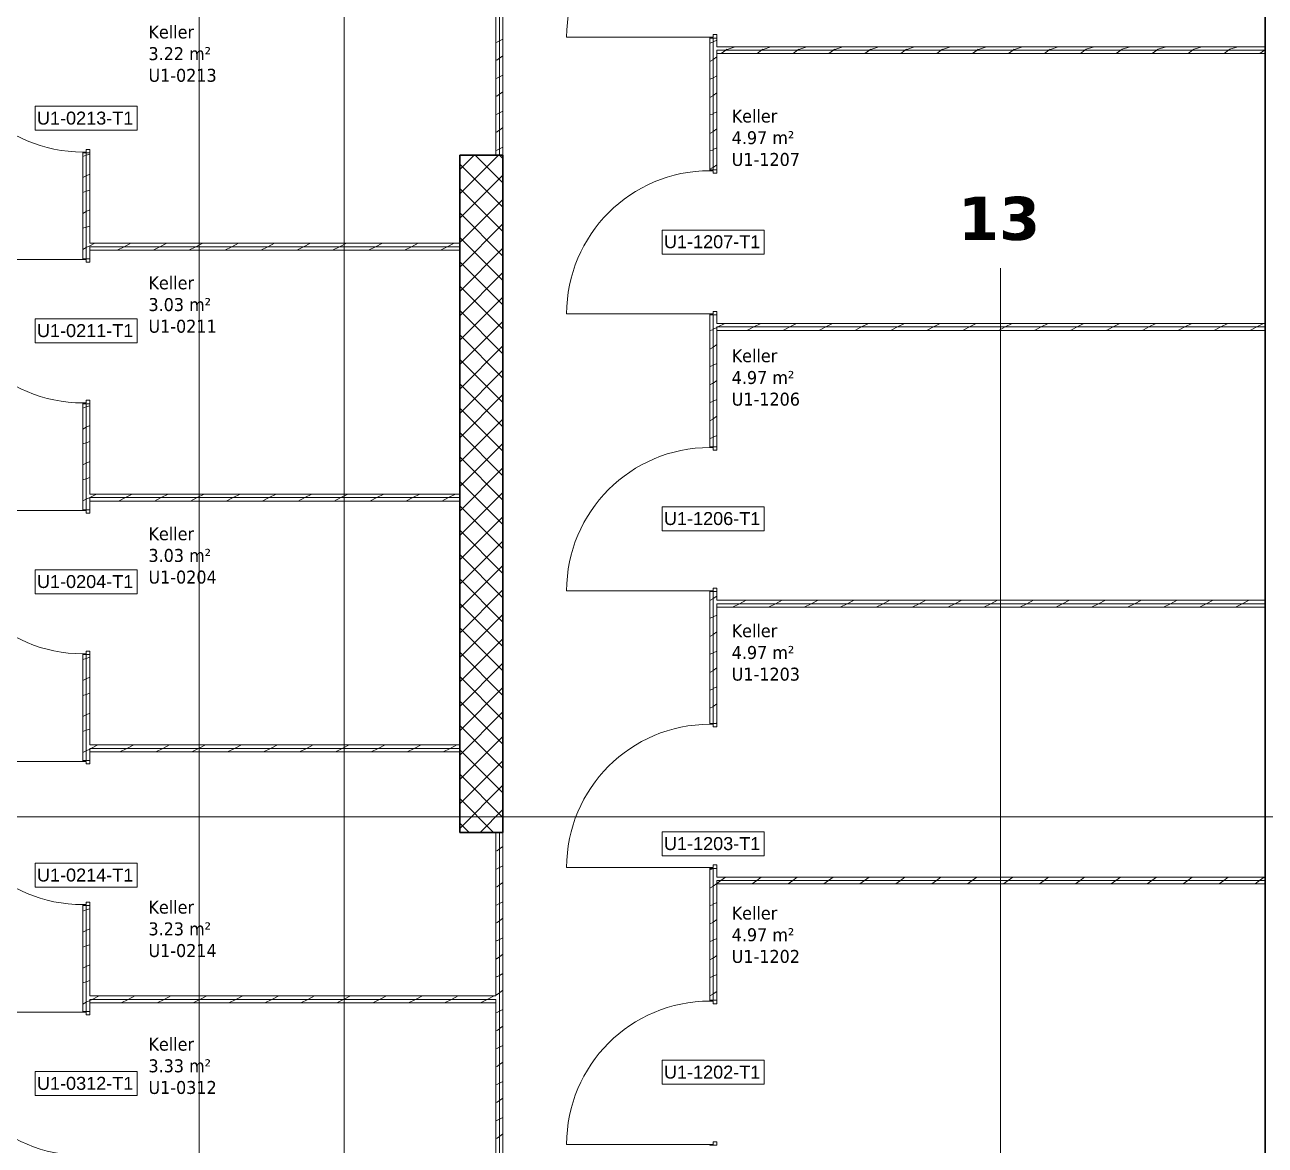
# Model space of a CAD drawing. Extents: x -982 to 937, y -179 to 616.
# Drawn here: x -86.1 to 57.7, y 325.6 to 455.5 of the extents above; entities that cross this region are included whole.
import ezdxf
from ezdxf.lldxf.tags import DXFTag

# ---------------------------------------------------------------- set-up
doc = ezdxf.new("R2010")
doc.units = 0
doc.layers.get('0').update_dxf_attribs({"lineweight": 13})
for name, color, linetype, lineweight in [('A-AREA-____-IDEN', 7, 'Continuous', 5), ('A-DOOR-____-IDEN', 7, 'Continuous', 5), ('A-DOOR-FRAM-MCUT', 7, 'Continuous', 9), ('A-DOOR-OPNG-OTLN', 7, 'Continuous', 9), ('A-WALL-____-MCUT', 7, 'Continuous', 35), ('A-WALL-____-PATT', 7, 'Continuous', 35), ('A-WALL-FNSH-MCUT', 7, 'Continuous', 35), ('S-GRID-____-OTLN', 7, 'Continuous', 5)]:
    doc.layers.add(name, color=color, linetype=linetype, lineweight=lineweight)
doc.layers.add('S-GRID-____-IDEN', color=7, linetype='Continuous', lineweight=9, true_color=0x5555aa)
doc.styles.get("Standard").update_dxf_attribs({"font": 'arial.ttf'})
tags = doc.linetypes.add('_Rasterlinie_', pattern=[0.375, 0.2, -0.05, 0.075, -0.05]).pattern_tags.tags
tags[10:11] = [DXFTag(74, 4), DXFTag(75, 0), DXFTag(340, '0'), DXFTag(46, 1.0), DXFTag(50, 0.0), DXFTag(44, 0.0), DXFTag(45, 0.0)]
tags[8:9] = [DXFTag(74, 4), DXFTag(75, 0), DXFTag(340, '0'), DXFTag(46, 1.0), DXFTag(50, 0.0), DXFTag(44, 0.0), DXFTag(45, 0.0)]
tags[6:7] = [DXFTag(74, 4), DXFTag(75, 0), DXFTag(340, '0'), DXFTag(46, 1.0), DXFTag(50, 0.0), DXFTag(44, 0.0), DXFTag(45, 0.0)]
tags[4:5] = [DXFTag(74, 4), DXFTag(75, 0), DXFTag(340, '0'), DXFTag(46, 1.0), DXFTag(50, 0.0), DXFTag(44, 0.0), DXFTag(45, 0.0)]

# ---------------------------------------------------------------- blocks, each defined once
blk = doc.blocks.new('Referenz-A0UJ2GQRXE', base_point=(-954.02, -167.52))
at = {"layer": 'A-DOOR-____-IDEN', "color": 0, "linetype": 'Continuous', "ltscale": 0.13}
for p, q in [((-84.88, 446.04), (-73.04, 446.04)), ((-84.88, 443.26), (-84.88, 446.04)), ((-73.04, 446.04), (-73.04, 443.26)), ((-73.04, 443.26), (-84.88, 443.26)), ((-12.18, 431.7), (-0.34, 431.7)), ((-12.18, 428.92), (-12.18, 431.7)), ((-0.34, 431.7), (-0.34, 428.92)), ((-0.34, 428.92), (-12.18, 428.92)), ((-84.88, 421.4), (-73.04, 421.4)), ((-84.88, 418.62), (-84.88, 421.4)), ((-73.04, 421.4), (-73.04, 418.62)), ((-73.04, 418.62), (-84.88, 418.62)), ((-12.18, 399.63), (-0.34, 399.63)), ((-12.18, 396.85), (-12.18, 399.63)), ((-0.34, 399.63), (-0.34, 396.85)), ((-0.34, 396.85), (-12.18, 396.85)), ((-84.88, 392.33), (-73.04, 392.33)), ((-84.88, 389.55), (-84.88, 392.33)), ((-73.04, 392.33), (-73.04, 389.55)), ((-73.04, 389.55), (-84.88, 389.55)), ((-12.18, 361.95), (-0.34, 361.95)), ((-12.18, 359.17), (-12.18, 361.95)), ((-0.34, 361.95), (-0.34, 359.17)), ((-84.88, 358.31), (-73.04, 358.31)), ((-84.88, 355.53), (-84.88, 358.31)), ((-73.04, 358.31), (-73.04, 355.53)), ((-0.34, 359.17), (-12.18, 359.17)), ((-73.04, 355.53), (-84.88, 355.53)), ((-12.18, 335.48), (-0.34, 335.48)), ((-12.18, 332.7), (-12.18, 335.48)), ((-0.34, 335.48), (-0.34, 332.7)), ((-84.88, 334.18), (-73.04, 334.18)), ((-84.88, 331.4), (-84.88, 334.18)), ((-73.04, 334.18), (-73.04, 331.4)), ((-0.34, 332.7), (-12.18, 332.7)), ((-73.04, 331.4), (-84.88, 331.4))]:
    blk.add_line(p, q, dxfattribs=at)
at = {"layer": 'A-DOOR-FRAM-MCUT', "color": 0, "linetype": 'Continuous', "ltscale": 0.13}
for p, q in [((-6.66, 454.04), (-6.26, 454.04)), ((-6.66, 453.94), (-6.66, 454.04)), ((-5.86, 453.94), (-6.66, 453.94)), ((-6.26, 454.34), (-5.86, 454.34)), ((-6.26, 454.04), (-6.26, 454.34)), ((-5.86, 454.34), (-5.86, 453.94)), ((-79.36, 440.74), (-79.36, 440.64)), ((-78.96, 440.74), (-79.36, 440.74)), ((-79.36, 440.64), (-78.56, 440.64)), ((-78.56, 441.04), (-78.96, 441.04)), ((-78.96, 441.04), (-78.96, 440.74)), ((-78.56, 440.64), (-78.56, 441.04)), ((-6.66, 438.67), (-5.86, 438.67)), ((-6.66, 438.57), (-6.66, 438.67)), ((-6.26, 438.57), (-6.66, 438.57)), ((-6.26, 438.27), (-6.26, 438.57)), ((-5.86, 438.27), (-6.26, 438.27)), ((-5.86, 438.67), (-5.86, 438.27)), ((-79.36, 428.37), (-79.36, 428.27)), ((-78.56, 428.37), (-79.36, 428.37)), ((-79.36, 428.27), (-78.96, 428.27)), ((-78.96, 428.27), (-78.96, 427.97)), ((-78.96, 427.97), (-78.56, 427.97)), ((-78.56, 427.97), (-78.56, 428.37)), ((-6.66, 421.97), (-6.26, 421.97)), ((-6.66, 421.87), (-6.66, 421.97)), ((-5.86, 421.87), (-6.66, 421.87)), ((-6.26, 422.27), (-5.86, 422.27)), ((-6.26, 421.97), (-6.26, 422.27)), ((-5.86, 422.27), (-5.86, 421.87)), ((-79.36, 411.67), (-79.36, 411.57)), ((-78.96, 411.67), (-79.36, 411.67)), ((-79.36, 411.57), (-78.56, 411.57)), ((-78.56, 411.97), (-78.96, 411.97)), ((-78.96, 411.97), (-78.96, 411.67)), ((-78.56, 411.57), (-78.56, 411.97)), ((-6.66, 406.59), (-5.86, 406.59)), ((-6.66, 406.49), (-6.66, 406.59)), ((-6.26, 406.49), (-6.66, 406.49)), ((-6.26, 406.19), (-6.26, 406.49)), ((-5.86, 406.19), (-6.26, 406.19)), ((-5.86, 406.59), (-5.86, 406.19)), ((-79.36, 399.29), (-79.36, 399.19)), ((-78.56, 399.29), (-79.36, 399.29)), ((-79.36, 399.19), (-78.96, 399.19)), ((-78.96, 399.19), (-78.96, 398.89)), ((-78.96, 398.89), (-78.56, 398.89)), ((-78.56, 398.89), (-78.56, 399.29)), ((-6.66, 389.89), (-6.26, 389.89)), ((-6.66, 389.79), (-6.66, 389.89)), ((-5.86, 389.79), (-6.66, 389.79)), ((-6.26, 390.19), (-5.86, 390.19)), ((-6.26, 389.89), (-6.26, 390.19)), ((-5.86, 390.19), (-5.86, 389.79)), ((-79.36, 382.59), (-79.36, 382.49)), ((-78.96, 382.59), (-79.36, 382.59)), ((-78.56, 382.89), (-78.96, 382.89)), ((-78.96, 382.89), (-78.96, 382.59)), ((-78.56, 382.49), (-78.56, 382.89)), ((-79.36, 382.49), (-78.56, 382.49)), ((-6.66, 374.52), (-5.86, 374.52)), ((-6.66, 374.42), (-6.66, 374.52)), ((-6.26, 374.42), (-6.66, 374.42)), ((-6.26, 374.12), (-6.26, 374.42)), ((-5.86, 374.12), (-6.26, 374.12)), ((-5.86, 374.52), (-5.86, 374.12)), ((-79.36, 370.22), (-79.36, 370.12)), ((-78.56, 370.22), (-79.36, 370.22)), ((-79.36, 370.12), (-78.96, 370.12)), ((-78.96, 370.12), (-78.96, 369.82)), ((-78.96, 369.82), (-78.56, 369.82)), ((-78.56, 369.82), (-78.56, 370.22)), ((-6.66, 357.82), (-6.26, 357.82)), ((-6.66, 357.72), (-6.66, 357.82)), ((-5.86, 357.72), (-6.66, 357.72)), ((-6.26, 358.12), (-5.86, 358.12)), ((-6.26, 357.82), (-6.26, 358.12)), ((-5.86, 358.12), (-5.86, 357.72)), ((-78.56, 353.82), (-78.96, 353.82)), ((-78.96, 353.82), (-78.96, 353.52)), ((-78.56, 353.42), (-78.56, 353.82)), ((-79.36, 353.52), (-79.36, 353.42)), ((-78.96, 353.52), (-79.36, 353.52)), ((-79.36, 353.42), (-78.56, 353.42)), ((-6.66, 342.44), (-5.86, 342.44)), ((-6.66, 342.34), (-6.66, 342.44)), ((-6.26, 342.34), (-6.66, 342.34)), ((-6.26, 342.04), (-6.26, 342.34)), ((-5.86, 342.44), (-5.86, 342.04)), ((-79.36, 341.14), (-79.36, 341.04)), ((-78.56, 341.14), (-79.36, 341.14)), ((-79.36, 341.04), (-78.96, 341.04)), ((-78.96, 341.04), (-78.96, 340.74)), ((-78.56, 340.74), (-78.56, 341.14)), ((-5.86, 342.04), (-6.26, 342.04)), ((-78.96, 340.74), (-78.56, 340.74)), ((-6.66, 325.74), (-6.26, 325.74)), ((-6.66, 325.64), (-6.66, 325.74)), ((-5.86, 325.64), (-6.66, 325.64)), ((-6.26, 326.04), (-5.86, 326.04)), ((-6.26, 325.74), (-6.26, 326.04)), ((-5.86, 326.04), (-5.86, 325.64))]:
    blk.add_line(p, q, dxfattribs=at)
at = {"layer": 'A-DOOR-OPNG-OTLN', "color": 0, "linetype": 'Continuous', "ltscale": 0.13}
for p, q in [((-6.66, 454.04), (-23.26, 454.04)), ((-79.36, 428.27), (-95.96, 428.27)), ((-6.66, 421.97), (-23.26, 421.97)), ((-79.36, 399.19), (-95.96, 399.19)), ((-6.66, 389.89), (-23.26, 389.89)), ((-79.36, 370.12), (-95.96, 370.12)), ((-6.66, 357.82), (-23.26, 357.82)), ((-79.36, 341.04), (-95.96, 341.04)), ((-6.66, 325.74), (-23.26, 325.74))]:
    blk.add_line(p, q, dxfattribs=at)
for centre, major_axis in [((-6.66, 454.04), (0, 16.6)), ((-79.36, 457.34), (-16.6, 0)), ((-6.66, 421.97), (0, 16.6)), ((-79.36, 428.27), (-16.6, 0)), ((-6.66, 389.89), (0, 16.6)), ((-79.36, 399.19), (-16.6, 0)), ((-6.66, 357.82), (0, 16.6)), ((-79.36, 370.12), (-16.6, 0)), ((-6.66, 325.74), (0, 16.6)), ((-79.36, 341.04), (-16.6, 0))]:
    blk.add_ellipse(centre, major_axis=major_axis, ratio=1, start_param=0, end_param=1.570796, dxfattribs=at)
at = {"layer": 'A-WALL-____-MCUT', "color": 0, "linetype": 'Continuous', "lineweight": 9, "ltscale": 0.13}
for p, q in [((-31.06, 440.39), (-31.06, 516.59)), ((-6.26, 438.67), (-6.26, 453.94)), ((57.74, 452.54), (-5.86, 452.54)), ((-5.86, 452.54), (-5.86, 452.14)), ((-78.96, 428.37), (-78.96, 440.64)), ((-35.66, 429.77), (-78.56, 429.77)), ((-78.56, 429.77), (-78.56, 429.37)), ((-6.26, 406.59), (-6.26, 421.87)), ((57.74, 420.47), (-5.86, 420.47)), ((-5.86, 420.47), (-5.86, 420.07)), ((-78.96, 399.29), (-78.96, 411.57)), ((-35.66, 400.69), (-78.56, 400.69)), ((-78.56, 400.69), (-78.56, 400.29)), ((-6.26, 374.52), (-6.26, 389.79)), ((57.74, 388.39), (-5.86, 388.39)), ((-5.86, 388.39), (-5.86, 387.99)), ((-78.96, 370.22), (-78.96, 382.49)), ((-35.66, 371.62), (-78.56, 371.62)), ((-78.56, 371.62), (-78.56, 371.22)), ((-31.06, 284.39), (-31.06, 361.89)), ((-6.26, 342.44), (-6.26, 357.72)), ((57.74, 356.32), (-5.86, 356.32)), ((-5.86, 356.32), (-5.86, 355.92)), ((-78.96, 341.14), (-78.96, 353.42)), ((-31.46, 342.54), (-78.56, 342.54)), ((-78.56, 342.54), (-78.56, 342.14)), ((-31.46, 342.14), (-31.46, 342.54))]:
    blk.add_line(p, q, dxfattribs=at)
at = {"layer": 'A-WALL-____-MCUT', "color": 0, "linetype": 'Continuous', "ltscale": 0.35}
for p, q in [((57.74, 516.59), (57.74, 388.39)), ((-35.66, 440.39), (-35.66, 361.89)), ((-30.66, 440.39), (-35.66, 440.39)), ((-30.66, 361.89), (-30.66, 440.39)), ((57.74, 388.39), (57.74, 292.47)), ((-35.66, 361.89), (-30.66, 361.89))]:
    blk.add_line(p, q, dxfattribs=at)
at = {"layer": 'A-WALL-____-PATT', "color": 0, "linetype": 'Continuous', "lineweight": 9, "ltscale": 0.13}
for p, q in [((-31.31, 453.47), (-31.46, 453.42)), ((-31.06, 453.61), (-31.27, 453.5)), ((-30.66, 453.81), (-31.06, 453.61)), ((-6.32, 453.47), (-6.66, 453.35)), ((-6.26, 453.52), (-6.29, 453.5)), ((-5.86, 453.72), (-6.26, 453.52)), ((-30.66, 451.9), (-31.06, 451.6)), ((-5.86, 451.76), (-6.26, 451.46)), ((-4.81, 452.54), (-5.34, 452.14)), ((-4.68, 452.64), (-4.81, 452.54)), ((-3.73, 452.94), (-4.66, 452.63)), ((-0.65, 452.54), (-1.18, 452.14)), ((-0.52, 452.64), (-0.65, 452.54)), ((0.43, 452.94), (-0.49, 452.63)), ((3.52, 452.54), (2.99, 452.14)), ((3.65, 452.64), (3.52, 452.54)), ((4.6, 452.94), (3.67, 452.63)), ((7.68, 452.54), (7.15, 452.14)), ((7.81, 452.64), (7.68, 452.54)), ((8.76, 452.94), (7.84, 452.63)), ((11.85, 452.54), (11.32, 452.14)), ((11.98, 452.64), (11.85, 452.54)), ((12.93, 452.94), (12, 452.63)), ((16.01, 452.54), (15.48, 452.14)), ((16.14, 452.64), (16.01, 452.54)), ((17.09, 452.94), (16.17, 452.63)), ((20.18, 452.54), (19.65, 452.14)), ((20.31, 452.64), (20.18, 452.54)), ((21.26, 452.94), (20.33, 452.63)), ((24.34, 452.54), (23.81, 452.14)), ((24.47, 452.64), (24.34, 452.54)), ((25.42, 452.94), (24.5, 452.63)), ((28.51, 452.54), (27.98, 452.14)), ((28.64, 452.64), (28.51, 452.54)), ((29.59, 452.94), (28.66, 452.63)), ((32.67, 452.54), (32.14, 452.14)), ((32.81, 452.64), (32.67, 452.54)), ((33.75, 452.94), (32.83, 452.63)), ((36.84, 452.54), (36.31, 452.14)), ((36.97, 452.64), (36.84, 452.54)), ((37.92, 452.94), (36.99, 452.64)), ((41, 452.54), (40.47, 452.14)), ((41.14, 452.64), (41, 452.54)), ((42.08, 452.94), (41.16, 452.64)), ((45.17, 452.54), (44.64, 452.14)), ((45.3, 452.64), (45.17, 452.54)), ((46.25, 452.94), (45.32, 452.64)), ((49.33, 452.54), (48.8, 452.14)), ((49.47, 452.64), (49.33, 452.54)), ((50.41, 452.94), (49.49, 452.64)), ((53.5, 452.54), (52.97, 452.14)), ((53.63, 452.64), (53.5, 452.54)), ((54.58, 452.94), (53.65, 452.64)), ((57.66, 452.54), (57.13, 452.14)), ((57.74, 452.6), (57.66, 452.54)), ((-31.28, 451.42), (-31.46, 451.33)), ((-31.06, 451.6), (-31.34, 451.39)), ((-6.29, 451.42), (-6.66, 451.23)), ((-6.26, 451.46), (-6.35, 451.39)), ((-31.31, 449.3), (-31.46, 449.25)), ((-31.06, 449.45), (-31.28, 449.34)), ((-30.66, 449.65), (-31.06, 449.45)), ((-6.32, 449.3), (-6.66, 449.19)), ((-6.26, 449.35), (-6.29, 449.34)), ((-5.86, 449.55), (-6.26, 449.35)), ((-31.06, 447.43), (-31.34, 447.22)), ((-30.66, 447.73), (-31.06, 447.43)), ((-5.86, 447.59), (-6.26, 447.29)), ((-31.28, 447.26), (-31.46, 447.16)), ((-6.29, 447.26), (-6.66, 447.07)), ((-6.26, 447.29), (-6.35, 447.23)), ((-31.31, 445.14), (-31.46, 445.09)), ((-31.06, 445.28), (-31.28, 445.17)), ((-30.66, 445.48), (-31.06, 445.28)), ((-6.32, 445.14), (-6.66, 445.03)), ((-6.26, 445.19), (-6.29, 445.17)), ((-5.86, 445.39), (-6.26, 445.19)), ((-31.28, 443.09), (-31.46, 443)), ((-31.06, 443.27), (-31.34, 443.06)), ((-30.66, 443.57), (-31.06, 443.27)), ((-6.29, 443.09), (-6.66, 442.9)), ((-6.26, 443.13), (-6.35, 443.06)), ((-5.86, 443.43), (-6.26, 443.13)), ((-78.96, 440.36), (-79.36, 440.23)), ((-78.56, 440.49), (-78.96, 440.36)), ((-35.66, 438.73), (-33.99, 440.39)), ((-35.66, 435.9), (-31.17, 440.39)), ((-30.66, 437.17), (-33.88, 440.39)), ((-31.31, 440.97), (-31.46, 440.92)), ((-31.06, 441.12), (-31.28, 441.01)), ((-30.66, 441.32), (-31.06, 441.12)), ((-30.66, 440), (-31.06, 440.39)), ((-6.32, 440.97), (-6.66, 440.86)), ((-6.26, 441.02), (-6.29, 441.01)), ((-5.86, 441.22), (-6.26, 441.02)), ((-30.66, 434.34), (-35.66, 439.34)), ((-6.29, 438.93), (-6.66, 438.74)), ((-6.26, 438.96), (-6.35, 438.9)), ((-5.86, 439.26), (-6.26, 438.96)), ((-78.96, 437.99), (-79.36, 437.79)), ((-78.56, 438.19), (-78.96, 437.99)), ((-35.66, 433.07), (-30.66, 438.07)), ((-78.96, 436.2), (-79.36, 436.06)), ((-78.56, 436.33), (-78.96, 436.2)), ((-30.66, 431.51), (-35.66, 436.51)), ((-35.66, 430.24), (-30.66, 435.24)), ((-78.96, 433.83), (-79.36, 433.63)), ((-78.56, 434.03), (-78.96, 433.83)), ((-30.66, 428.68), (-35.66, 433.68)), ((-78.96, 432.03), (-79.36, 431.9)), ((-78.56, 432.16), (-78.96, 432.03)), ((-35.66, 427.41), (-30.66, 432.41)), ((-77.95, 430.17), (-78.56, 429.86)), ((-73.78, 430.17), (-74.58, 429.77)), ((-69.62, 430.17), (-70.42, 429.77)), ((-65.45, 430.17), (-66.25, 429.77)), ((-61.29, 430.17), (-62.09, 429.77)), ((-57.12, 430.17), (-57.92, 429.77)), ((-52.96, 430.17), (-53.76, 429.77)), ((-48.79, 430.17), (-49.59, 429.77)), ((-44.63, 430.17), (-45.43, 429.77)), ((-40.46, 430.17), (-41.26, 429.77)), ((-36.3, 430.17), (-37.1, 429.77)), ((-30.66, 425.85), (-35.66, 430.85)), ((-78.96, 429.66), (-79.36, 429.46)), ((-78.56, 429.86), (-78.96, 429.66)), ((-74.58, 429.77), (-75.38, 429.37)), ((-70.42, 429.77), (-71.22, 429.37)), ((-66.25, 429.77), (-67.05, 429.37)), ((-62.09, 429.77), (-62.89, 429.37)), ((-57.92, 429.77), (-58.72, 429.37)), ((-53.76, 429.77), (-54.56, 429.37)), ((-49.59, 429.77), (-50.39, 429.37)), ((-45.43, 429.77), (-46.23, 429.37)), ((-41.26, 429.77), (-42.06, 429.37)), ((-37.1, 429.77), (-37.9, 429.37)), ((-35.66, 424.59), (-30.66, 429.59)), ((-30.66, 423.03), (-35.66, 428.03)), ((-35.66, 421.76), (-30.66, 426.76)), ((-30.66, 420.2), (-35.66, 425.2)), ((-35.66, 418.93), (-30.66, 423.93)), ((-30.66, 417.37), (-35.66, 422.37)), ((-35.66, 416.1), (-30.66, 421.1)), ((-6.32, 420.15), (-6.66, 420.04)), ((-6.26, 420.2), (-6.29, 420.18)), ((-5.86, 420.4), (-6.26, 420.2)), ((-5.72, 420.47), (-5.86, 420.4)), ((-4.92, 420.87), (-5.72, 420.47)), ((-2.16, 420.15), (-2.4, 420.07)), ((-1.55, 420.47), (-2.12, 420.18)), ((-0.75, 420.87), (-1.55, 420.47)), ((2.01, 420.15), (1.76, 420.07)), ((2.61, 420.47), (2.04, 420.18)), ((3.41, 420.87), (2.61, 420.47)), ((6.17, 420.15), (5.93, 420.07)), ((6.78, 420.47), (6.21, 420.18)), ((7.58, 420.87), (6.78, 420.47)), ((10.34, 420.15), (10.09, 420.07)), ((10.94, 420.47), (10.37, 420.18)), ((11.74, 420.87), (10.94, 420.47)), ((14.5, 420.15), (14.26, 420.07)), ((15.11, 420.47), (14.54, 420.18)), ((15.91, 420.87), (15.11, 420.47)), ((18.67, 420.15), (18.42, 420.07)), ((19.27, 420.47), (18.7, 420.18)), ((20.07, 420.87), (19.27, 420.47)), ((22.83, 420.15), (22.59, 420.07)), ((23.44, 420.47), (22.87, 420.18)), ((24.24, 420.87), (23.44, 420.47)), ((27, 420.15), (26.75, 420.07)), ((27.6, 420.47), (27.03, 420.18)), ((28.4, 420.87), (27.6, 420.47)), ((31.16, 420.15), (30.92, 420.07)), ((31.77, 420.47), (31.2, 420.18)), ((32.57, 420.87), (31.77, 420.47)), ((35.33, 420.15), (35.08, 420.07)), ((35.93, 420.47), (35.36, 420.18)), ((36.73, 420.87), (35.93, 420.47)), ((39.49, 420.15), (39.25, 420.07)), ((40.1, 420.47), (39.53, 420.18)), ((40.9, 420.87), (40.1, 420.47)), ((43.66, 420.15), (43.41, 420.07)), ((44.26, 420.47), (43.69, 420.18)), ((45.06, 420.87), (44.26, 420.47)), ((47.82, 420.15), (47.57, 420.07)), ((48.43, 420.47), (47.86, 420.18)), ((49.23, 420.87), (48.43, 420.47)), ((51.99, 420.15), (51.74, 420.07)), ((52.59, 420.47), (52.02, 420.18)), ((53.39, 420.87), (52.59, 420.47)), ((56.15, 420.15), (55.9, 420.07)), ((56.76, 420.47), (56.19, 420.18)), ((57.56, 420.87), (56.76, 420.47)), ((-30.66, 414.54), (-35.66, 419.54)), ((-35.66, 413.27), (-30.66, 418.27)), ((-6.29, 418.1), (-6.66, 417.91)), ((-6.26, 418.14), (-6.34, 418.07)), ((-5.86, 418.44), (-6.26, 418.14)), ((-30.66, 411.71), (-35.66, 416.71)), ((-6.32, 415.98), (-6.66, 415.87)), ((-6.26, 416.03), (-6.29, 416.02)), ((-5.86, 416.23), (-6.26, 416.03)), ((-35.66, 410.44), (-30.66, 415.44)), ((-5.86, 414.27), (-6.26, 413.97)), ((-30.66, 408.88), (-35.66, 413.88)), ((-6.29, 413.94), (-6.66, 413.75)), ((-6.26, 413.97), (-6.34, 413.91)), ((-35.66, 407.62), (-30.66, 412.62)), ((-6.32, 411.82), (-6.66, 411.71)), ((-6.26, 411.87), (-6.29, 411.85)), ((-5.86, 412.07), (-6.26, 411.87)), ((-78.96, 411.21), (-79.36, 411.07)), ((-78.56, 411.34), (-78.96, 411.21)), ((-30.66, 406.06), (-35.66, 411.06)), ((-5.86, 410.11), (-6.26, 409.81)), ((-78.96, 408.84), (-79.36, 408.64)), ((-78.56, 409.04), (-78.96, 408.84)), ((-35.66, 404.79), (-30.66, 409.79)), ((-6.29, 409.77), (-6.66, 409.58)), ((-6.26, 409.81), (-6.34, 409.74)), ((-78.96, 407.04), (-79.36, 406.91)), ((-78.56, 407.18), (-78.96, 407.04)), ((-30.66, 403.23), (-35.66, 408.23)), ((-6.32, 407.66), (-6.66, 407.54)), ((-6.26, 407.7), (-6.29, 407.69)), ((-5.86, 407.9), (-6.26, 407.7)), ((-35.66, 401.96), (-30.66, 406.96)), ((-78.96, 404.67), (-79.36, 404.47)), ((-78.56, 404.87), (-78.96, 404.67)), ((-30.66, 400.4), (-35.66, 405.4)), ((-78.96, 402.88), (-79.36, 402.74)), ((-78.56, 403.01), (-78.96, 402.88)), ((-35.66, 399.13), (-30.66, 404.13)), ((-30.66, 397.57), (-35.66, 402.57)), ((-35.66, 396.3), (-30.66, 401.3)), ((-78.96, 400.51), (-79.36, 400.31)), ((-78.56, 400.71), (-78.96, 400.51)), ((-77.79, 401.09), (-78.56, 400.71)), ((-74.42, 400.69), (-75.22, 400.29)), ((-73.62, 401.09), (-74.42, 400.69)), ((-70.26, 400.69), (-71.06, 400.29)), ((-69.46, 401.09), (-70.26, 400.69)), ((-66.09, 400.69), (-66.89, 400.29)), ((-65.29, 401.09), (-66.09, 400.69)), ((-61.93, 400.69), (-62.73, 400.29)), ((-61.13, 401.09), (-61.93, 400.69)), ((-57.76, 400.69), (-58.56, 400.29)), ((-56.96, 401.09), (-57.76, 400.69)), ((-53.6, 400.69), (-54.4, 400.29)), ((-52.8, 401.09), (-53.6, 400.69)), ((-49.43, 400.69), (-50.23, 400.29)), ((-48.63, 401.09), (-49.43, 400.69)), ((-45.27, 400.69), (-46.07, 400.29)), ((-44.47, 401.09), (-45.27, 400.69)), ((-41.1, 400.69), (-41.9, 400.29)), ((-40.3, 401.09), (-41.1, 400.69)), ((-36.94, 400.69), (-37.74, 400.29)), ((-36.14, 401.09), (-36.94, 400.69)), ((-30.66, 394.74), (-35.66, 399.74)), ((-35.66, 393.47), (-30.66, 398.47)), ((-30.66, 391.91), (-35.66, 396.91)), ((-35.66, 390.65), (-30.66, 395.65)), ((-30.66, 389.08), (-35.66, 394.08)), ((-35.66, 387.82), (-30.66, 392.82)), ((-30.66, 386.26), (-35.66, 391.26)), ((-35.66, 384.99), (-30.66, 389.99)), ((-30.66, 383.43), (-35.66, 388.43)), ((-6.29, 388.95), (-6.66, 388.76)), ((-6.26, 388.98), (-6.34, 388.92)), ((-5.86, 389.28), (-6.26, 388.98)), ((-3.23, 388.39), (-4.03, 387.99)), ((-2.43, 388.79), (-3.23, 388.39)), ((0.94, 388.39), (0.14, 387.99)), ((1.74, 388.79), (0.94, 388.39)), ((5.1, 388.39), (4.3, 387.99)), ((5.9, 388.79), (5.1, 388.39)), ((9.27, 388.39), (8.47, 387.99)), ((10.07, 388.79), (9.27, 388.39)), ((13.43, 388.39), (12.63, 387.99)), ((14.23, 388.79), (13.43, 388.39)), ((17.6, 388.39), (16.8, 387.99)), ((18.4, 388.79), (17.6, 388.39)), ((21.76, 388.39), (20.96, 387.99)), ((22.56, 388.79), (21.76, 388.39)), ((25.92, 388.39), (25.12, 387.99)), ((26.72, 388.79), (25.92, 388.39)), ((30.09, 388.39), (29.29, 387.99)), ((30.89, 388.79), (30.09, 388.39)), ((34.25, 388.39), (33.45, 387.99)), ((35.05, 388.79), (34.25, 388.39)), ((38.42, 388.39), (37.62, 387.99)), ((39.22, 388.79), (38.42, 388.39)), ((42.58, 388.39), (41.78, 387.99)), ((43.38, 388.79), (42.58, 388.39)), ((46.75, 388.39), (45.95, 387.99)), ((47.55, 388.79), (46.75, 388.39)), ((50.91, 388.39), (50.11, 387.99)), ((51.71, 388.79), (50.91, 388.39)), ((55.08, 388.39), (54.28, 387.99)), ((55.88, 388.79), (55.08, 388.39)), ((-35.66, 382.16), (-30.66, 387.16)), ((-5.86, 387.08), (-6.26, 386.88)), ((-30.66, 380.6), (-35.66, 385.6)), ((-6.32, 386.83), (-6.66, 386.72)), ((-6.26, 386.88), (-6.29, 386.86)), ((-35.66, 379.33), (-30.66, 384.33)), ((-6.29, 384.78), (-6.66, 384.6)), ((-6.26, 384.82), (-6.34, 384.76)), ((-5.86, 385.12), (-6.26, 384.82)), ((-30.66, 377.77), (-35.66, 382.77)), ((-6.32, 382.67), (-6.66, 382.55)), ((-6.26, 382.71), (-6.29, 382.7)), ((-5.86, 382.91), (-6.26, 382.71)), ((-78.96, 382.05), (-79.36, 381.92)), ((-78.56, 382.19), (-78.96, 382.05)), ((-35.66, 376.5), (-30.66, 381.5)), ((-78.56, 379.88), (-78.96, 379.68)), ((-30.66, 374.94), (-35.66, 379.94)), ((-6.29, 380.62), (-6.66, 380.43)), ((-6.26, 380.65), (-6.34, 380.59)), ((-5.86, 380.95), (-6.26, 380.65)), ((-78.96, 379.68), (-79.36, 379.48)), ((-35.66, 373.67), (-30.66, 378.67)), ((-6.32, 378.5), (-6.66, 378.39)), ((-6.26, 378.55), (-6.29, 378.53)), ((-5.86, 378.75), (-6.26, 378.55)), ((-78.96, 377.89), (-79.36, 377.76)), ((-78.56, 378.02), (-78.96, 377.89)), ((-30.66, 372.11), (-35.66, 377.11)), ((-78.96, 375.52), (-79.36, 375.32)), ((-78.56, 375.72), (-78.96, 375.52)), ((-35.66, 370.85), (-30.66, 375.85)), ((-6.29, 376.45), (-6.66, 376.27)), ((-6.26, 376.49), (-6.34, 376.43)), ((-5.86, 376.79), (-6.26, 376.49)), ((-30.66, 369.29), (-35.66, 374.29)), ((-5.86, 374.58), (-5.99, 374.52)), ((-78.96, 373.73), (-79.36, 373.59)), ((-78.56, 373.86), (-78.96, 373.73)), ((-35.66, 368.02), (-30.66, 373.02)), ((-78.96, 371.35), (-79.36, 371.15)), ((-78.56, 371.55), (-78.96, 371.35)), ((-78.43, 371.62), (-78.56, 371.55)), ((-77.63, 372.02), (-78.43, 371.62)), ((-74.26, 371.62), (-75.06, 371.22)), ((-73.46, 372.02), (-74.26, 371.62)), ((-70.1, 371.62), (-70.9, 371.22)), ((-69.3, 372.02), (-70.1, 371.62)), ((-65.93, 371.62), (-66.73, 371.22)), ((-65.13, 372.02), (-65.93, 371.62)), ((-61.77, 371.62), (-62.57, 371.22)), ((-60.97, 372.02), (-61.77, 371.62)), ((-57.6, 371.62), (-58.4, 371.22)), ((-56.8, 372.02), (-57.6, 371.62)), ((-53.44, 371.62), (-54.24, 371.22)), ((-52.64, 372.02), (-53.44, 371.62)), ((-49.27, 371.62), (-50.07, 371.22)), ((-48.47, 372.02), (-49.27, 371.62)), ((-45.11, 371.62), (-45.91, 371.22)), ((-44.31, 372.02), (-45.11, 371.62)), ((-40.94, 371.62), (-41.74, 371.22)), ((-40.14, 372.02), (-40.94, 371.62)), ((-36.78, 371.62), (-37.58, 371.22)), ((-35.98, 372.02), (-36.78, 371.62)), ((-30.66, 366.46), (-35.66, 371.46)), ((-35.66, 365.19), (-30.66, 370.19)), ((-30.66, 363.63), (-35.66, 368.63)), ((-35.66, 362.36), (-30.66, 367.36)), ((-31.75, 361.89), (-35.66, 365.8)), ((-33.3, 361.89), (-30.66, 364.53)), ((-34.58, 361.89), (-35.66, 362.97)), ((-31.31, 361.84), (-31.46, 361.79)), ((-31.24, 361.89), (-31.28, 361.87)), ((-31.28, 359.79), (-31.46, 359.7)), ((-31.06, 359.97), (-31.33, 359.77)), ((-30.66, 360.27), (-31.06, 359.97)), ((-31.31, 357.68), (-31.46, 357.63)), ((-31.06, 357.82), (-31.28, 357.71)), ((-30.66, 358.02), (-31.06, 357.82)), ((-6.32, 357.68), (-6.66, 357.57)), ((-6.27, 357.72), (-6.29, 357.71)), ((-4.85, 356.72), (-5.38, 356.32)), ((-0.69, 356.72), (-1.22, 356.32)), ((3.48, 356.72), (2.95, 356.32)), ((7.64, 356.72), (7.11, 356.32)), ((11.81, 356.72), (11.28, 356.32)), ((15.97, 356.72), (15.44, 356.32)), ((20.14, 356.72), (19.61, 356.32)), ((24.3, 356.72), (23.77, 356.32)), ((28.47, 356.72), (27.94, 356.32)), ((32.63, 356.72), (32.1, 356.32)), ((36.8, 356.72), (36.27, 356.32)), ((40.96, 356.72), (40.43, 356.32)), ((45.13, 356.72), (44.6, 356.32)), ((49.29, 356.72), (48.76, 356.32)), ((53.46, 356.72), (52.93, 356.32)), ((57.62, 356.72), (57.09, 356.32)), ((-31.28, 355.63), (-31.46, 355.54)), ((-31.06, 355.8), (-31.33, 355.6)), ((-30.66, 356.1), (-31.06, 355.8)), ((-6.29, 355.63), (-6.66, 355.44)), ((-6.26, 355.66), (-6.34, 355.6)), ((-5.86, 355.96), (-6.26, 355.66)), ((-5.38, 356.32), (-5.86, 355.96)), ((-1.22, 356.32), (-1.75, 355.92)), ((2.95, 356.32), (2.41, 355.92)), ((7.11, 356.32), (6.58, 355.92)), ((11.28, 356.32), (10.74, 355.92)), ((15.44, 356.32), (14.91, 355.92)), ((19.61, 356.32), (19.07, 355.92)), ((23.77, 356.32), (23.24, 355.92)), ((27.94, 356.32), (27.4, 355.92)), ((32.1, 356.32), (31.57, 355.92)), ((36.27, 356.32), (35.73, 355.92)), ((40.43, 356.32), (39.9, 355.92)), ((44.6, 356.32), (44.06, 355.92)), ((48.76, 356.32), (48.23, 355.92)), ((52.93, 356.32), (52.39, 355.92)), ((57.09, 356.32), (56.56, 355.92)), ((-30.66, 353.85), (-31.06, 353.65)), ((-78.96, 352.9), (-79.36, 352.77)), ((-78.56, 353.03), (-78.96, 352.9)), ((-31.31, 353.51), (-31.46, 353.46)), ((-31.06, 353.65), (-31.28, 353.54)), ((-6.32, 353.51), (-6.66, 353.4)), ((-6.26, 353.56), (-6.29, 353.54)), ((-5.86, 353.76), (-6.26, 353.56)), ((-31.28, 351.46), (-31.46, 351.37)), ((-31.06, 351.64), (-31.33, 351.44)), ((-30.66, 351.94), (-31.06, 351.64)), ((-6.29, 351.46), (-6.66, 351.28)), ((-6.26, 351.5), (-6.34, 351.44)), ((-5.86, 351.8), (-6.26, 351.5)), ((-78.96, 350.53), (-79.36, 350.33)), ((-78.56, 350.73), (-78.96, 350.53)), ((-30.66, 349.69), (-31.06, 349.49)), ((-5.86, 349.59), (-6.26, 349.39)), ((-78.96, 348.74), (-79.36, 348.6)), ((-78.56, 348.87), (-78.96, 348.74)), ((-31.31, 349.35), (-31.46, 349.3)), ((-31.06, 349.49), (-31.28, 349.38)), ((-6.32, 349.35), (-6.66, 349.24)), ((-6.26, 349.39), (-6.29, 349.38)), ((-31.28, 347.3), (-31.46, 347.21)), ((-31.06, 347.47), (-31.33, 347.27)), ((-30.66, 347.77), (-31.06, 347.47)), ((-6.29, 347.3), (-6.66, 347.11)), ((-6.26, 347.33), (-6.34, 347.27)), ((-5.86, 347.63), (-6.26, 347.33)), ((-78.96, 346.36), (-79.36, 346.16)), ((-78.56, 346.56), (-78.96, 346.36)), ((-31.06, 345.32), (-31.28, 345.21)), ((-30.66, 345.52), (-31.06, 345.32)), ((-6.26, 345.23), (-6.29, 345.21)), ((-5.86, 345.43), (-6.26, 345.23)), ((-78.96, 344.57), (-79.36, 344.44)), ((-78.56, 344.71), (-78.96, 344.57)), ((-31.31, 345.18), (-31.46, 345.13)), ((-6.32, 345.19), (-6.66, 345.07)), ((-78.56, 342.4), (-78.96, 342.2)), ((-78.27, 342.54), (-78.56, 342.4)), ((-77.47, 342.94), (-78.27, 342.54)), ((-74.11, 342.54), (-74.91, 342.14)), ((-73.31, 342.94), (-74.11, 342.54)), ((-69.94, 342.54), (-70.74, 342.14)), ((-69.14, 342.94), (-69.94, 342.54)), ((-65.78, 342.54), (-66.58, 342.14)), ((-64.98, 342.94), (-65.78, 342.54)), ((-61.61, 342.54), (-62.41, 342.14)), ((-60.81, 342.94), (-61.61, 342.54)), ((-57.45, 342.54), (-58.25, 342.14)), ((-56.65, 342.94), (-57.45, 342.54)), ((-53.28, 342.54), (-54.08, 342.14)), ((-52.48, 342.94), (-53.28, 342.54)), ((-49.12, 342.54), (-49.92, 342.14)), ((-48.32, 342.94), (-49.12, 342.54)), ((-44.95, 342.54), (-45.75, 342.14)), ((-44.15, 342.94), (-44.95, 342.54)), ((-40.79, 342.54), (-41.59, 342.14)), ((-39.99, 342.94), (-40.79, 342.54)), ((-36.62, 342.54), (-37.42, 342.14)), ((-35.82, 342.94), (-36.62, 342.54)), ((-32.46, 342.54), (-33.26, 342.14)), ((-31.66, 342.94), (-32.46, 342.54)), ((-31.28, 343.13), (-31.46, 343.04)), ((-31.06, 343.31), (-31.33, 343.11)), ((-30.66, 343.61), (-31.06, 343.31)), ((-6.29, 343.13), (-6.66, 342.95)), ((-6.26, 343.17), (-6.34, 343.11)), ((-5.86, 343.47), (-6.26, 343.17)), ((-78.96, 342.2), (-79.36, 342)), ((-31.31, 341.02), (-31.46, 340.97)), ((-31.06, 341.16), (-31.28, 341.05)), ((-30.66, 341.36), (-31.06, 341.16)), ((-30.66, 339.44), (-31.06, 339.15)), ((-31.28, 338.97), (-31.46, 338.88)), ((-31.06, 339.14), (-31.33, 338.94)), ((-31.31, 336.86), (-31.46, 336.81)), ((-31.06, 336.99), (-31.28, 336.88)), ((-30.66, 337.19), (-31.06, 336.99)), ((-30.66, 335.28), (-31.06, 334.98)), ((-31.28, 334.8), (-31.46, 334.71)), ((-31.06, 334.98), (-31.33, 334.78)), ((-31.31, 332.69), (-31.46, 332.64)), ((-31.06, 332.83), (-31.28, 332.72)), ((-30.66, 333.03), (-31.06, 332.83)), ((-31.06, 330.81), (-31.33, 330.61)), ((-30.66, 331.11), (-31.06, 330.82)), ((-31.28, 330.64), (-31.46, 330.55)), ((-31.31, 328.53), (-31.46, 328.48)), ((-31.06, 328.66), (-31.28, 328.55)), ((-30.66, 328.86), (-31.06, 328.67)), ((-31.06, 326.65), (-31.33, 326.45)), ((-30.66, 326.95), (-31.06, 326.65)), ((-31.28, 326.47), (-31.46, 326.38))]:
    blk.add_line(p, q, dxfattribs=at)
at = {"layer": 'A-WALL-FNSH-MCUT', "color": 0, "linetype": 'Continuous', "lineweight": 9, "ltscale": 0.13}
for p, q in [((-30.66, 440.39), (-30.66, 516.59)), ((-31.46, 458.44), (-31.46, 440.39)), ((-6.66, 453.94), (-6.66, 438.67)), ((-5.86, 453.94), (-6.66, 453.94)), ((-5.86, 452.94), (-5.86, 453.94)), ((57.74, 452.94), (-5.86, 452.94)), ((-5.86, 438.67), (-5.86, 452.14)), ((-5.86, 452.14), (57.74, 452.14)), ((-79.36, 440.64), (-79.36, 428.37)), ((-78.56, 440.64), (-79.36, 440.64)), ((-78.56, 430.17), (-78.56, 440.64)), ((-6.66, 438.67), (-5.86, 438.67)), ((-35.66, 430.17), (-78.56, 430.17)), ((-78.56, 428.37), (-78.56, 429.37)), ((-78.56, 429.37), (-35.66, 429.37)), ((-79.36, 428.37), (-78.56, 428.37)), ((-6.66, 421.87), (-6.66, 406.59)), ((-5.86, 421.87), (-6.66, 421.87)), ((-5.86, 420.87), (-5.86, 421.87)), ((57.74, 420.87), (-5.86, 420.87)), ((-5.86, 406.59), (-5.86, 420.07)), ((-5.86, 420.07), (57.74, 420.07)), ((-79.36, 411.57), (-79.36, 399.29)), ((-78.56, 411.57), (-79.36, 411.57)), ((-78.56, 401.09), (-78.56, 411.57)), ((-6.66, 406.59), (-5.86, 406.59)), ((-35.66, 401.09), (-78.56, 401.09)), ((-78.56, 399.29), (-78.56, 400.29)), ((-78.56, 400.29), (-35.66, 400.29)), ((-79.36, 399.29), (-78.56, 399.29)), ((-6.66, 389.79), (-6.66, 374.52)), ((-5.86, 389.79), (-6.66, 389.79)), ((-5.86, 388.79), (-5.86, 389.79)), ((57.74, 388.79), (-5.86, 388.79)), ((-5.86, 374.52), (-5.86, 387.99)), ((-5.86, 387.99), (57.74, 387.99)), ((-79.36, 382.49), (-79.36, 370.22)), ((-78.56, 382.49), (-79.36, 382.49)), ((-78.56, 372.02), (-78.56, 382.49)), ((-6.66, 374.52), (-5.86, 374.52)), ((-35.66, 372.02), (-78.56, 372.02)), ((-78.56, 370.22), (-78.56, 371.22)), ((-78.56, 371.22), (-35.66, 371.22)), ((-79.36, 370.22), (-78.56, 370.22)), ((-31.46, 361.89), (-31.46, 342.94)), ((-30.66, 283.99), (-30.66, 361.89)), ((-6.66, 357.72), (-6.66, 342.44)), ((-5.86, 357.72), (-6.66, 357.72)), ((-5.86, 356.72), (-5.86, 357.72)), ((57.74, 356.72), (-5.86, 356.72)), ((-5.86, 342.44), (-5.86, 355.92)), ((-5.86, 355.92), (57.74, 355.92)), ((-79.36, 353.42), (-79.36, 341.14)), ((-78.56, 353.42), (-79.36, 353.42)), ((-78.56, 342.94), (-78.56, 353.42)), ((-31.46, 342.94), (-78.56, 342.94)), ((-6.66, 342.44), (-5.86, 342.44)), ((-79.36, 341.14), (-78.56, 341.14)), ((-78.56, 341.14), (-78.56, 342.14)), ((-78.56, 342.14), (-31.46, 342.14)), ((-31.46, 342.14), (-31.46, 313.87))]:
    blk.add_line(p, q, dxfattribs=at)
at = {"layer": 'S-GRID-____-OTLN', "color": 0, "linetype": '_Rasterlinie_', "ltscale": 0.13}
for p, q in [((-65.86, 606.16), (-65.86, 205.98)), ((-49.06, -167.52), (-49.06, 592.59)), ((27.04, -167.52), (27.04, 427.26)), ((-938.86, 363.69), (306.33, 363.69))]:
    blk.add_line(p, q, dxfattribs=at)
at = {"layer": 'A-AREA-____-IDEN', "color": 0, "linetype": 'Continuous', "ltscale": 0.13, "char_height": 1.5, "attachment_point": 1}
for s, insert in [('{\\W0.9;\\fVerdana;Keller}', (-71.75, 455.4)), ('{\\W0.9;\\fVerdana;3.22 m²}', (-71.75, 452.89)), ('{\\W0.9;\\fVerdana;U1-0213}', (-71.75, 450.38)), ('{\\W0.9;\\fVerdana;Keller}', (-4.12, 445.66)), ('{\\W0.9;\\fVerdana;4.97 m²}', (-4.12, 443.15)), ('{\\W0.9;\\fVerdana;U1-1207}', (-4.12, 440.63)), ('{\\W0.9;\\fVerdana;Keller}', (-71.75, 426.33)), ('{\\W0.9;\\fVerdana;3.03 m²}', (-71.75, 423.81)), ('{\\W0.9;\\fVerdana;U1-0211}', (-71.75, 421.3)), ('{\\W0.9;\\fVerdana;Keller}', (-4.12, 417.88)), ('{\\W0.9;\\fVerdana;4.97 m²}', (-4.12, 415.36)), ('{\\W0.9;\\fVerdana;U1-1206}', (-4.12, 412.85)), ('{\\W0.9;\\fVerdana;Keller}', (-71.75, 397.25)), ('{\\W0.9;\\fVerdana;3.03 m²}', (-71.75, 394.74)), ('{\\W0.9;\\fVerdana;U1-0204}', (-71.75, 392.23)), ('{\\W0.9;\\fVerdana;Keller}', (-4.12, 386.01)), ('{\\W0.9;\\fVerdana;4.97 m²}', (-4.12, 383.49)), ('{\\W0.9;\\fVerdana;U1-1203}', (-4.12, 380.98)), ('{\\W0.9;\\fVerdana;Keller}', (-71.75, 353.98)), ('{\\W0.9;\\fVerdana;Keller}', (-4.12, 353.29)), ('{\\W0.9;\\fVerdana;3.23 m²}', (-71.75, 351.46)), ('{\\W0.9;\\fVerdana;4.97 m²}', (-4.12, 350.78)), ('{\\W0.9;\\fVerdana;U1-0214}', (-71.75, 348.95)), ('{\\W0.9;\\fVerdana;U1-1202}', (-4.12, 348.27)), ('{\\W0.9;\\fVerdana;Keller}', (-71.75, 338.1)), ('{\\W0.9;\\fVerdana;3.33 m²}', (-71.75, 335.59)), ('{\\W0.9;\\fVerdana;U1-0312}', (-71.75, 333.08))]:
    blk.add_mtext(s, dxfattribs=dict(at, insert=insert))
at = {"layer": 'A-DOOR-____-IDEN', "color": 0, "linetype": 'Continuous', "ltscale": 0.13, "char_height": 1.5, "attachment_point": 1}
for s, insert in [('{\\fArial;U1-0213-T1}', (-84.68, 445.42)), ('{\\fArial;U1-1207-T1}', (-11.98, 431.09)), ('{\\fArial;U1-0211-T1}', (-84.68, 420.79)), ('{\\fArial;U1-1206-T1}', (-11.98, 399.01)), ('{\\fArial;U1-0204-T1}', (-84.68, 391.71)), ('{\\fArial;U1-1203-T1}', (-11.98, 361.34)), ('{\\fArial;U1-0214-T1}', (-84.68, 357.7)), ('{\\fArial;U1-1202-T1}', (-11.98, 334.86)), ('{\\fArial;U1-0312-T1}', (-84.68, 333.56))]:
    blk.add_mtext(s, dxfattribs=dict(at, insert=insert))
at = {"layer": 'S-GRID-____-IDEN', "color": 0, "linetype": 'Continuous', "lineweight": 5, "ltscale": 0.13, "insert": (22.11, 435.55), "char_height": 5, "attachment_point": 1}
blk.add_mtext('{\\fVerdana|b1|i0;13}', dxfattribs=at)

msp = doc.modelspace()

# ---------------------------------------------------------------- block references
at = {"color": 9, "lineweight": 25, "ltscale": 0.25, "true_color": 0xc0c0c0}
msp.add_blockref('Referenz-A0UJ2GQRXE', (-954.02, -167.52), dxfattribs=at)

doc.saveas('drawing.dxf')
